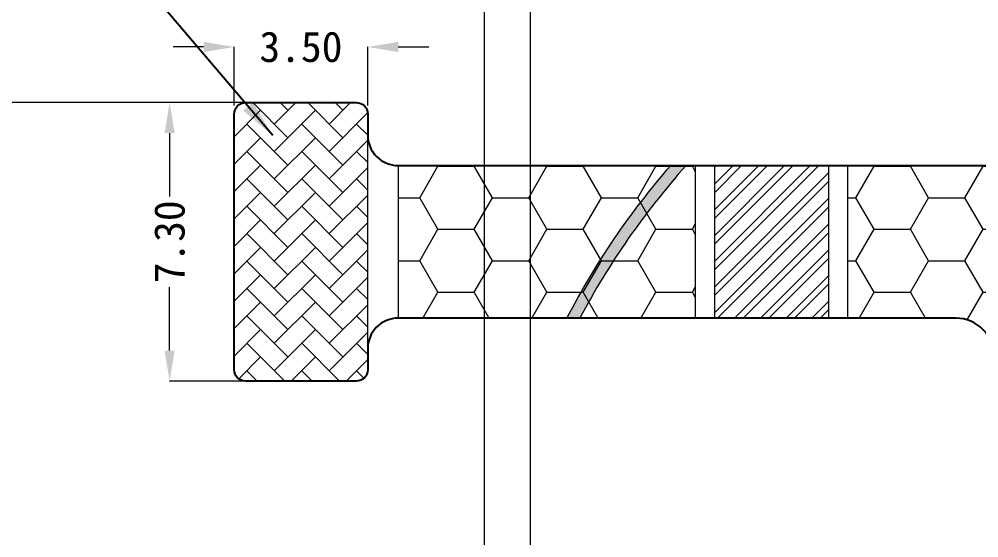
# Model space of a CAD drawing. Header units: millimetres. Extents: x -19 to 3409, y 490 to 920.
# Drawn here: x 2421.57 to 2446.72, y 814.25 to 827.84 of the extents above; entities that cross this region are included whole.
import ezdxf

# ---------------------------------------------------------------- set-up
doc = ezdxf.new("R2010")
doc.units = ezdxf.units.MM
doc.layers.get('0').update_dxf_attribs({"lineweight": 5})
doc.layers.get('Defpoints').update_dxf_attribs({"lineweight": 5})
for name, color, linetype, lineweight in [('DIM', 3, 'Continuous', 5), ('EMI', 5, 'Continuous', 5), ('FPC', 50, 'Continuous', 5), ('MFPC', 50, 'Continuous', 5)]:
    doc.layers.add(name, color=color, linetype=linetype, lineweight=lineweight)
doc.styles.add('宋体', font='')
doc.styles.add('汉字', font='')
doc.styles.get('宋体').set_extended_font_data('SimSun')
doc.styles.get('汉字').set_extended_font_data('SimSun')
doc.dimstyles.new('DIM', dxfattribs={"dimtxt": 0.8, "dimasz": 0.8, "dimexe": 0, "dimexo": 0.5, "dimgap": 0.11, "dimtad": 0, "dimzin": 1, "dimdsep": 46, "dimtxsty": '汉字', "dimcen": 0, "dimclrd": 256, "dimclre": 256, "dimclrt": 256, "dimadec": 0, "dimazin": 0, "dimtm": 1e-09, "dimtfac": 1, "dimtofl": 0, "dimtmove": 0, "dimatfit": 3, "dimfxl": 0, "dimlwd": 5, "dimlwe": 5, "dimarcsym": 0})
doc.dimstyles.new('RG', dxfattribs={"dimtxt": 2, "dimasz": 1, "dimexe": 0.5, "dimexo": 0.3, "dimgap": 0.3, "dimtad": 0, "dimzin": 1, "dimdsep": 46, "dimtxsty": '宋体', "dimcen": 2.5, "dimclrd": 256, "dimclre": 256, "dimclrt": 256, "dimadec": 0, "dimazin": 2, "dimtfac": 1, "dimtmove": 0, "dimatfit": 3, "dimfxl": 0, "dimarcsym": 0})

# ---------------------------------------------------------------- blocks, each defined once
blk = doc.blocks.new('*D77')
at = {"layer": 'Defpoints', "color": 0, "lineweight": 5, "transparency": 16777216}
for p in [(2434.965213518226, 829.0753235698581), (2434.965213518226, 767.8292075826088), (2473.270413518226, 767.8292075826088)]:
    blk.add_point(p, dxfattribs=at)
at = {"layer": 'DIM', "lineweight": 5, "transparency": 16777216}
for p, q in [((2434.965213518226, 768.3292075826088), (2434.965213518226, 829.0753235698581)), ((2435.765213518226, 829.0753235698581), (2447.059992369377, 829.0753235698581)), ((2472.470413518226, 829.0753235698581), (2459.150383430829, 829.0753235698581)), ((2473.270413518226, 768.3292075826088), (2473.270413518226, 829.0753235698581))]:
    blk.add_line(p, q, dxfattribs=at)
for points in [[(2435.765213518226, 829.2086569031915), (2435.765213518226, 828.9419902365248), (2434.965213518226, 829.0753235698581)], [(2472.470413518226, 829.2086569031915), (2472.470413518226, 828.9419902365248), (2473.270413518226, 829.0753235698581)]]:
    blk.add_solid(points, dxfattribs=at)
at = {"layer": 'DIM', "lineweight": 5, "transparency": 16777216, "insert": (2453.105187900103, 829.0753235698581), "char_height": 0.8, "attachment_point": 5, "style": '汉字'}
blk.add_mtext('38.31±0.1(AA . Area）', dxfattribs=at)
blk = doc.blocks.new('*D78')
at = {"layer": 'Defpoints', "color": 0, "lineweight": 5, "transparency": 16777216}
for p in [(2433.765213518226, 831.6488567894131), (2433.765213518226, 767.8292075826088), (2474.470413518226, 767.8292075826088)]:
    blk.add_point(p, dxfattribs=at)
at = {"layer": 'DIM', "lineweight": 5, "transparency": 16777216}
for p, q in [((2433.765213518226, 768.3292075826088), (2433.765213518226, 831.6488567894131)), ((2434.565213518226, 831.6488567894131), (2445.960295830963, 831.6488567894131)), ((2473.670413518226, 831.6488567894131), (2460.763536054427, 831.6488567894131)), ((2474.470413518226, 768.3292075826088), (2474.470413518226, 831.6488567894131))]:
    blk.add_line(p, q, dxfattribs=at)
for points in [[(2434.565213518226, 831.7821901227464), (2434.565213518226, 831.5155234560798), (2433.765213518226, 831.6488567894131)], [(2473.670413518226, 831.7821901227464), (2473.670413518226, 831.5155234560798), (2474.470413518226, 831.6488567894131)]]:
    blk.add_solid(points, dxfattribs=at)
at = {"layer": 'DIM', "lineweight": 5, "transparency": 16777216, "insert": (2453.361915942695, 831.6488567894131), "char_height": 0.8, "attachment_point": 5, "style": '汉字'}
blk.add_mtext('40.71±0.15(Panel Outline)', dxfattribs=at)
blk = doc.blocks.new('*D92')
at = {"layer": 'Defpoints', "color": 0, "lineweight": 5, "transparency": 16777216}
for p in [(2412.057390904032, 825.6556062771093), (2428.427520117196, 825.6556062771093), (2450.470527009812, 788.2918075826092)]:
    blk.add_point(p, dxfattribs=at)
at = {"layer": 'DIM', "lineweight": 5, "transparency": 16777216}
for p, q in [((2427.927520117196, 825.6556062771093), (2412.057390904032, 825.6556062771093)), ((2412.057390904032, 824.8556062771094), (2412.057390904032, 808.4513046952225)), ((2412.057390904032, 789.0918075826091), (2412.057390904032, 805.4961091644961)), ((2449.970527009812, 788.2918075826092), (2412.057390904032, 788.2918075826092))]:
    blk.add_line(p, q, dxfattribs=at)
for points in [[(2411.924057570699, 824.8556062771094), (2412.190724237365, 824.8556062771094), (2412.057390904032, 825.6556062771093)], [(2411.924057570699, 789.0918075826091), (2412.190724237365, 789.0918075826091), (2412.057390904032, 788.2918075826092)]]:
    blk.add_solid(points, dxfattribs=at)
at = {"layer": 'DIM', "lineweight": 5, "transparency": 16777216, "insert": (2412.057390904031, 806.9737069298584), "char_height": 0.8, "attachment_point": 5, "rotation": 90, "style": '汉字'}
blk.add_mtext('37.36', dxfattribs=at)
blk = doc.blocks.new('*D249')
at = {"layer": 'Defpoints', "color": 0, "lineweight": 5, "transparency": 16777216}
for p in [(2427.203498802456, 827.1141304358717), (2427.203498802456, 825.0806062771089), (2430.703498802456, 825.0806062771089)]:
    blk.add_point(p, dxfattribs=at)
at = {"layer": 'DIM', "lineweight": 5, "transparency": 16777216}
for p, q in [((2426.403498802456, 827.1141304358717), (2425.603498802456, 827.1141304358717)), ((2427.203498802456, 825.5806062771089), (2427.203498802456, 827.1141304358717)), ((2430.703498802456, 825.5806062771089), (2430.703498802456, 827.1141304358717)), ((2431.503498802456, 827.1141304358717), (2432.303498802456, 827.1141304358717))]:
    blk.add_line(p, q, dxfattribs=at)
for points in [[(2426.403498802456, 827.2474637692051), (2426.403498802456, 826.9807971025384), (2427.203498802456, 827.1141304358717)], [(2431.503498802456, 827.2474637692051), (2431.503498802456, 826.9807971025384), (2430.703498802456, 827.1141304358717)]]:
    blk.add_solid(points, dxfattribs=at)
at = {"layer": 'DIM', "lineweight": 5, "transparency": 16777216, "insert": (2428.953498802456, 827.1141304358717), "char_height": 0.8, "attachment_point": 5, "style": '汉字'}
blk.add_mtext('3.50', dxfattribs=at)
blk = doc.blocks.new('*D250')
at = {"layer": 'Defpoints', "color": 0, "lineweight": 5, "transparency": 16777216}
for p in [(2427.926084672136, 825.6556062771087), (2425.512307487879, 818.355606277109), (2427.926084672136, 818.355606277109)]:
    blk.add_point(p, dxfattribs=at)
at = {"layer": 'DIM', "lineweight": 5, "transparency": 16777216}
for p, q in [((2427.426084672136, 825.6556062771087), (2425.512307487879, 825.6556062771087)), ((2425.512307487879, 824.8556062771088), (2425.512307487879, 823.1949358860475)), ((2425.512307487879, 819.155606277109), (2425.512307487879, 820.8162766681703)), ((2427.426084672136, 818.355606277109), (2425.512307487879, 818.355606277109))]:
    blk.add_line(p, q, dxfattribs=at)
for points in [[(2425.378974154546, 824.8556062771088), (2425.645640821213, 824.8556062771088), (2425.512307487879, 825.6556062771087)], [(2425.378974154546, 819.155606277109), (2425.645640821213, 819.155606277109), (2425.512307487879, 818.355606277109)]]:
    blk.add_solid(points, dxfattribs=at)
at = {"layer": 'DIM', "lineweight": 5, "transparency": 16777216, "insert": (2425.512307487879, 822.0056062771093), "char_height": 0.8, "attachment_point": 5, "rotation": 90, "style": '汉字'}
blk.add_mtext('7.30', dxfattribs=at)

msp = doc.modelspace()

# ---------------------------------------------------------------- hatches: boundary and pattern name
at = {"lineweight": 5}
h = msp.add_hatch(color=256, dxfattribs=at)
h.dxf.hatch_style = 1
edge = h.paths.add_edge_path()
edge.add_arc((2454.117746029358, 810.5544075823211), 20.20259999999812, 138.2551022241456, 152.1070602567422)
edge.add_line((2436.262217754, 820.0056062770789), (2435.923476327276, 820.0056062770789))
edge.add_arc((2454.117746029359, 810.5544075823212), 20.50259999999827, 138.998952657086, 152.5499197499433, ccw=False)
edge.add_line((2438.644483269592, 824.0056062771274), (2439.044249406717, 824.0056062771273))
h = msp.add_hatch(dxfattribs=at)
h.set_pattern_fill('ANSI32', color=252, scale=0.05, angle=180)
h.set_pattern_definition([(225, (2454.117783608504, 799.23118624023), (0.3367596045400933, -0.3367596045400934), []), (225, (2453.893277108504, 799.23118624023), (0.3367596045400933, -0.3367596045400934), [])])
h.paths.add_polyline_path([(2442.786829144963, 824.0056069438588), (2439.786829144963, 824.0056069438588), (2439.786829144963, 820.0056062771088), (2442.786829144963, 820.0056062771088)])
at = {"layer": 'EMI', "lineweight": 5}
h = msp.add_hatch(dxfattribs=at)
h.set_pattern_fill('HONEY', color=256, scale=0.3)
h.set_pattern_definition([(0, (63.67358938082816, 294.4063630195014), (1.42875, 0.8248891934999999), [0.9524999999999999, -1.905]), (120, (63.67358938082816, 294.4063630195014), (-1.428749996878257, 0.8248891989070172), [0.9524999999999993, -1.904999999999999]), (59.99999999999999, (63.67358938082816, 294.4063630195014), (3.121742730982646e-09, 1.649778392407017), [-1.905, 0.9524999999999999])])
h.paths.add_polyline_path([(2439.286829144963, 820.005606277064), (2439.286829144963, 824.0056062771278), (2431.503498802458, 824.0056062771091), (2431.503498802461, 820.0056062771073)])
edge = h.paths.add_edge_path()
edge.add_line((2443.286829144963, 824.0056062771374), (2443.286829144963, 820.0056062770418))
edge.add_line((2443.286829144963, 820.0056062770418), (2446.117813023874, 820.005606277026))
edge.add_arc((2446.117813023868, 819.0056062770261), 0.9999999999998863, 7.099743015714921e-10, 89.9999999996678, ccw=False)
edge.add_line((2447.117813023868, 819.0056062770385), (2447.11781302399, 809.3468853787091))
edge.add_arc((2446.117813023995, 809.3468853787031), 0.9999999999943725, 269.999999998756, 360, ccw=False)
edge.add_line((2446.11781302398, 808.3468853787086), (2444.617813023895, 808.3468853787247))
edge.add_arc((2444.617813023907, 809.3468853787276), 1.000000000002986, 225.5729959992701, 269.9999999993247, ccw=False)
edge.add_line((2443.917813023906, 808.6327425358703), (2443.917813023906, 800.2311862402298))
edge.add_arc((2444.417813023906, 800.2311862402298), 0.5, 180, 270.0000000000065)
edge.add_line((2444.417813023906, 799.7311862402298), (2470.926062531874, 799.7311862402299))
edge.add_arc((2454.117999745992, 810.6667562668837), 20.05237308704369, 326.9513868387501, 344.6745521856616)
edge.add_line((2473.457312944533, 805.3668853787642), (2467.11781302399, 805.3668853787642))
edge.add_line((2467.11781302399, 805.3668853787642), (2452.117813023966, 805.3668853787087))
edge.add_arc((2452.117813023963, 806.3668853787088), 1.000000000000029, 180.0000000003535, 270.00000000020674, ccw=False)
edge.add_line((2451.117813023963, 806.3668853787026), (2451.117813023882, 820.0056062771462))
edge.add_arc((2447.11781302387, 820.0056062771342), 4.00000000001239, 0, 89.9999999997818)
edge.add_line((2447.117813023873, 824.0056062771466), (2443.286829144963, 824.0056062771374))
at = {"layer": 'FPC', "lineweight": 5}
h = msp.add_hatch(dxfattribs=at)
h.set_pattern_fill('AR-HBONE', color=4, scale=0.005)
h.set_pattern_definition([(45, (2454.117783608504, 799.23118624023), (0, 0.7184204896855323), [1.524, -0.508]), (135, (2454.476993608504, 799.59039624023), (7.105427357601002e-17, 0.7184204896855323), [1.524, -0.508])])
h.paths.add_polyline_path([(2430.703498802456, 825.3556062771088, 0.4142135623731066), (2430.403498802456, 825.6556062771089), (2427.503498802456, 825.6556062771087, 0.4142135623730835), (2427.203498802456, 825.355606277109), (2427.203498802456, 818.6556062771091, 0.4142135623730835), (2427.503498802456, 818.355606277109), (2430.403498802456, 818.3556062771088, 0.4142135623731066), (2430.703498802456, 818.6556062771085)])

# ---------------------------------------------------------------- linework, layer by layer
at = {"lineweight": 5}
msp.add_lwpolyline([(2439.044249406717, 824.0056062771273, 0.06051427430382643), (2436.262217754, 820.0056062770789), (2435.923476327276, 820.0056062770789, -0.05919624821560489), (2438.644483269592, 824.0056062771274)], format="xyb", close=True, dxfattribs=at)
at = {"color": 252, "lineweight": 5}
msp.add_lwpolyline([(2439.786829144963, 820.0056062771088), (2442.786829144963, 820.0056062771088), (2442.786829144963, 824.0056069438588), (2439.786829144963, 824.0056069438588)], close=True, dxfattribs=at)
at = {"layer": 'EMI', "lineweight": 5}
for points in [[(2431.503498802458, 824.0056062771091), (2431.503498802461, 820.0056062771073)], [(2439.286829144963, 824.0056062771278), (2439.286829144963, 820.005606277064)], [(2443.286829144963, 820.0056062770418), (2443.286829144963, 824.0056062771373)]]:
    msp.add_lwpolyline(points, dxfattribs=at)
at = {"layer": 'FPC', "color": 4, "lineweight": 5}
msp.add_lwpolyline([(2430.703498802456, 818.6556062771089), (2430.703498802456, 825.3556062771089, 0.4142135623726788), (2430.403498802456, 825.6556062771089), (2427.503498802456, 825.6556062771087, 0.4142135623732338), (2427.203498802456, 825.3556062771089), (2427.203498802456, 818.6556062771089, 0.4142135623727343), (2427.503498802456, 818.355606277109), (2430.403498802456, 818.3556062771089, 0.4142135623730118)], format="xyb", close=True, dxfattribs=at)
at = {"layer": 'MFPC', "linetype": 'Continuous', "lineweight": 25}
msp.add_lwpolyline([(2447.117813023868, 819.0056062770386, 0.4142135623677862), (2446.117813023874, 820.005606277026), (2431.503498802461, 820.0056062771073, 0.4142135623747391), (2430.703498802456, 819.2056062771073), (2430.703498802456, 818.6556062771087, -0.4142135623732061), (2430.403498802456, 818.3556062771088), (2427.503498802456, 818.355606277109, -0.4142135623728176), (2427.203498802456, 818.6556062771087), (2427.203498802456, 825.3556062771088, -0.4142135623736498), (2427.503498802456, 825.6556062771087), (2430.403498802456, 825.655606277109, -0.4142135623725958), (2430.703498802456, 825.3556062771088), (2430.703498802456, 824.8056062771091, 0.4142135623737402), (2431.503498802458, 824.0056062771091), (2447.117813023873, 824.0056062771464, -0.4142135623720659)], format="xyb", dxfattribs=at)

# ---------------------------------------------------------------- dimensions: what is measured, and where the dimension line sits
at = {"layer": 'DIM', "lineweight": 5}
for base, p1, p2, text, override, picture, middle in [((2433.765213518226, 831.6488567894131), (2474.470413518226, 767.8292075826088), (2433.765213518226, 767.8292075826088), '<>(Panel Outline)', {"dimtol": 1, "dimtp": 0.15, "dimtm": 0.15}, '*D78', (2453.361915942695, 831.6488567894131)), ((2434.965213518226, 829.0753235698581), (2473.270413518226, 767.8292075826088), (2434.965213518226, 767.8292075826088), '<>(AA . Area）', {"dimtol": 1, "dimtp": 0.1, "dimtm": 0.1, "dimfxl": 0.8, "dimarcsym": 1}, '*D77', (2453.105187900103, 829.0753235698581))]:
    dim = msp.add_linear_dim(base=base, p1=p1, p2=p2, angle=180, text=text, dimstyle='DIM', override=override, dxfattribs=at)
    dim.commit()
    dim.dimension.update_dxf_attribs({"geometry": picture, "text_midpoint": middle, "dimtype": 160})
dim = msp.add_linear_dim(base=(2427.203498802456, 827.1141304358717), p1=(2430.703498802456, 825.0806062771089), p2=(2427.203498802456, 825.0806062771089), dimstyle='DIM', override={"dimfxl": 0.8, "dimarcsym": 1}, dxfattribs=at)
dim.commit()
dim.dimension.update_dxf_attribs({"geometry": '*D249', "text_midpoint": (2428.953498802456, 827.1141304358717)})
at = {"layer": 'DIM', "color": 255, "lineweight": 5}
dim = msp.add_linear_dim(base=(2412.057390904032, 825.6556062771093), p1=(2450.470527009812, 788.2918075826087), p2=(2428.427520117195, 825.6556062771089), angle=90, dimstyle='DIM', override={"dimfxl": 0.8, "dimarcsym": 1}, dxfattribs=at)
dim.commit()
dim.dimension.update_dxf_attribs({"geometry": '*D92', "text_midpoint": (2412.057390904031, 806.9737069298584)})
at = {"layer": 'DIM', "lineweight": 5}
dim = msp.add_linear_dim(base=(2425.512307487879, 818.355606277109), p1=(2427.926084672136, 825.6556062771087), p2=(2427.926084672136, 818.355606277109), angle=90, dimstyle='DIM', override={"dimfxl": 0.8, "dimarcsym": 1}, dxfattribs=at)
dim.commit()
dim.dimension.update_dxf_attribs({"geometry": '*D250', "text_midpoint": (2425.512307487879, 822.0056062771093)})

# ---------------------------------------------------------------- leaders
msp.add_leader([(2428.215525583256, 824.7905344014576), (2425.07498760864, 828.4894429356465), (2416.290080399773, 828.4894429356465)], dimstyle='RG', override={"dimfxl": 0.2, "dimarcsym": 1}, dxfattribs=at)

doc.saveas('drawing.dxf')
